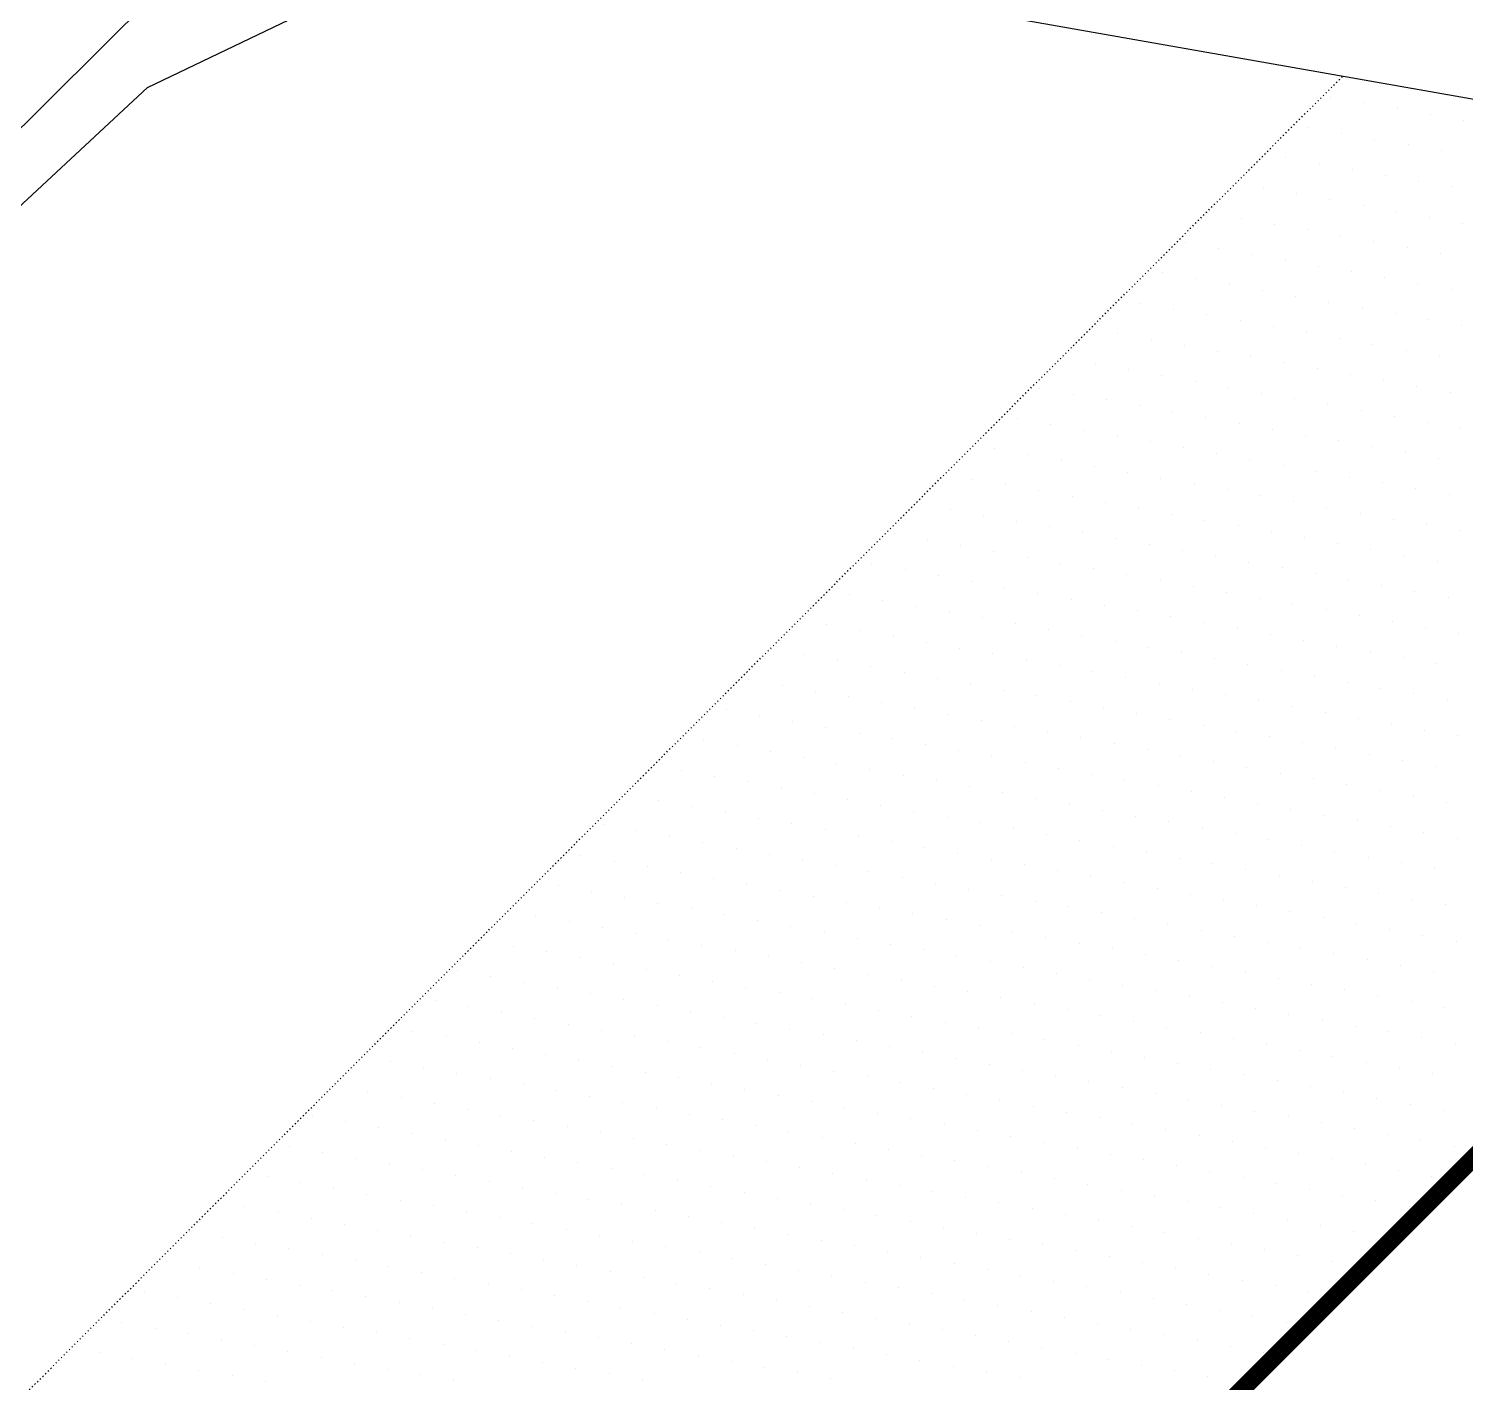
# Model space of a CAD drawing. Header units: millimetres. Extents: x -2888 to 18917, y -816 to 5133.
# Drawn here: x 17613.2 to 17747, y 3273.6 to 3399.7 of the extents above; entities that cross this region are included whole.
import ezdxf

# ---------------------------------------------------------------- set-up
doc = ezdxf.new("R2010")
doc.units = ezdxf.units.MM
doc.linetypes.add('PUNTEGGIATA', pattern=[0.25, 0, -0.25])
doc.layers.add('GRI_R_254', color=254, linetype='Continuous')

# ---------------------------------------------------------------- blocks, each defined once
blk = doc.blocks.new('*X49')
at = {"color": 0}
for p, q in [((42.2597, 81.1434), (42.2597, 81.1434)), ((42.3066, 81.1352), (42.3066, 81.1352)), ((42.3535, 81.1269), (42.3535, 81.1269)), ((42.4004, 81.1186), (42.4004, 81.1186)), ((42.4473, 81.1104), (42.4473, 81.1104)), ((42.228, 81.1007), (42.228, 81.1007)), ((42.2749, 81.0924), (42.2749, 81.0924)), ((42.3218, 81.0841), (42.3218, 81.0841)), ((42.3687, 81.0759), (42.3687, 81.0759)), ((42.4156, 81.0676), (42.4156, 81.0676)), ((42.1962, 81.0579), (42.1962, 81.0579)), ((42.2431, 81.0496), (42.2431, 81.0496)), ((42.29, 81.0414), (42.29, 81.0414)), ((42.3369, 81.0331), (42.3369, 81.0331)), ((42.1645, 81.0151), (42.1645, 81.0151)), ((42.2114, 81.0069), (42.2114, 81.0069)), ((42.3838, 81.0248), (42.3838, 81.0248)), ((42.4307, 81.0166), (42.4307, 81.0166)), ((42.2583, 80.9986), (42.2583, 80.9986)), ((42.3052, 80.9903), (42.3052, 80.9903)), ((42.0859, 80.9806), (42.0859, 80.9806)), ((42.1328, 80.9724), (42.1328, 80.9724)), ((42.3521, 80.9821), (42.3521, 80.9821)), ((42.399, 80.9738), (42.399, 80.9738)), ((42.1797, 80.9641), (42.1797, 80.9641)), ((42.2266, 80.9558), (42.2266, 80.9558)), ((42.2735, 80.9476), (42.2735, 80.9476)), ((42.4459, 80.9655), (42.4459, 80.9655)), ((42.0542, 80.9379), (42.0542, 80.9379)), ((42.1011, 80.9296), (42.1011, 80.9296)), ((42.3204, 80.9393), (42.3204, 80.9393)), ((42.3673, 80.931), (42.3673, 80.931)), ((42.148, 80.9213), (42.148, 80.9213)), ((42.1949, 80.9131), (42.1949, 80.9131)), ((42.4142, 80.9227), (42.4142, 80.9227)), ((42.0225, 80.8951), (42.0225, 80.8951)), ((42.0694, 80.8868), (42.0694, 80.8868)), ((42.2418, 80.9048), (42.2418, 80.9048)), ((42.2887, 80.8965), (42.2887, 80.8965)), ((42.3356, 80.8883), (42.3356, 80.8883)), ((42.1163, 80.8786), (42.1163, 80.8786)), ((42.1632, 80.8703), (42.1632, 80.8703)), ((42.3825, 80.88), (42.3825, 80.88)), ((42.4294, 80.8717), (42.4294, 80.8717)), ((41.9907, 80.8523), (41.9907, 80.8523)), ((42.0376, 80.8441), (42.0376, 80.8441)), ((42.2101, 80.862), (42.2101, 80.862)), ((42.257, 80.8538), (42.257, 80.8538)), ((42.3039, 80.8455), (42.3039, 80.8455)), ((42.0845, 80.8358), (42.0845, 80.8358)), ((42.1314, 80.8275), (42.1314, 80.8275)), ((42.3508, 80.8372), (42.3508, 80.8372)), ((42.3977, 80.8289), (42.3977, 80.8289)), ((41.959, 80.8096), (41.959, 80.8096)), ((42.1783, 80.8193), (42.1783, 80.8193)), ((42.2252, 80.811), (42.2252, 80.811)), ((42.4446, 80.8207), (42.4446, 80.8207)), ((42.0059, 80.8013), (42.0059, 80.8013)), ((42.0528, 80.793), (42.0528, 80.793)), ((42.0997, 80.7848), (42.0997, 80.7848)), ((42.2721, 80.8027), (42.2721, 80.8027)), ((42.319, 80.7944), (42.319, 80.7944)), ((42.3659, 80.7862), (42.3659, 80.7862)), ((41.8804, 80.7751), (41.8804, 80.7751)), ((41.9273, 80.7668), (41.9273, 80.7668)), ((42.1466, 80.7765), (42.1466, 80.7765)), ((42.1935, 80.7682), (42.1935, 80.7682)), ((42.4128, 80.7779), (42.4128, 80.7779)), ((41.9742, 80.7585), (41.9742, 80.7585)), ((42.0211, 80.7503), (42.0211, 80.7503)), ((42.2404, 80.76), (42.2404, 80.76)), ((42.2873, 80.7517), (42.2873, 80.7517)), ((42.3342, 80.7434), (42.3342, 80.7434)), ((41.8487, 80.7323), (41.8487, 80.7323)), ((41.8956, 80.724), (41.8956, 80.724)), ((42.068, 80.742), (42.068, 80.742)), ((42.1149, 80.7337), (42.1149, 80.7337)), ((42.1618, 80.7255), (42.1618, 80.7255)), ((42.3811, 80.7351), (42.3811, 80.7351)), ((42.428, 80.7269), (42.428, 80.7269)), ((41.9425, 80.7158), (41.9425, 80.7158)), ((41.9894, 80.7075), (41.9894, 80.7075)), ((42.2087, 80.7172), (42.2087, 80.7172)), ((42.2556, 80.7089), (42.2556, 80.7089)), ((41.8169, 80.6895), (41.8169, 80.6895)), ((42.0363, 80.6992), (42.0363, 80.6992)), ((42.0832, 80.691), (42.0832, 80.691)), ((42.1301, 80.6827), (42.1301, 80.6827)), ((42.3025, 80.7006), (42.3025, 80.7006)), ((42.3494, 80.6924), (42.3494, 80.6924)), ((42.3963, 80.6841), (42.3963, 80.6841)), ((41.8638, 80.6813), (41.8638, 80.6813)), ((41.9108, 80.673), (41.9108, 80.673)), ((41.9577, 80.6647), (41.9577, 80.6647)), ((42.177, 80.6744), (42.177, 80.6744)), ((42.2239, 80.6662), (42.2239, 80.6662)), ((42.4432, 80.6758), (42.4432, 80.6758)), ((41.7852, 80.6468), (41.7852, 80.6468)), ((42.0046, 80.6565), (42.0046, 80.6565)), ((42.0515, 80.6482), (42.0515, 80.6482)), ((42.2708, 80.6579), (42.2708, 80.6579)), ((42.3177, 80.6496), (42.3177, 80.6496)), ((42.3646, 80.6413), (42.3646, 80.6413)), ((41.8321, 80.6385), (41.8321, 80.6385)), ((41.879, 80.6302), (41.879, 80.6302)), ((41.9259, 80.622), (41.9259, 80.622)), ((42.0984, 80.6399), (42.0984, 80.6399)), ((42.1453, 80.6317), (42.1453, 80.6317)), ((42.1922, 80.6234), (42.1922, 80.6234)), ((42.4115, 80.6331), (42.4115, 80.6331)), ((41.7535, 80.604), (41.7535, 80.604)), ((41.9728, 80.6137), (41.9728, 80.6137)), ((42.0197, 80.6054), (42.0197, 80.6054)), ((42.2391, 80.6151), (42.2391, 80.6151)), ((42.286, 80.6068), (42.286, 80.6068)), ((41.8004, 80.5957), (41.8004, 80.5957)), ((41.8473, 80.5875), (41.8473, 80.5875)), ((42.0666, 80.5972), (42.0666, 80.5972)), ((42.1135, 80.5889), (42.1135, 80.5889)), ((42.1604, 80.5806), (42.1604, 80.5806)), ((42.3329, 80.5986), (42.3329, 80.5986)), ((42.3798, 80.5903), (42.3798, 80.5903)), ((42.4267, 80.582), (42.4267, 80.582)), ((41.6749, 80.5695), (41.6749, 80.5695)), ((41.7218, 80.5612), (41.7218, 80.5612)), ((41.8942, 80.5792), (41.8942, 80.5792)), ((41.9411, 80.5709), (41.9411, 80.5709)), ((41.988, 80.5627), (41.988, 80.5627)), ((42.2073, 80.5723), (42.2073, 80.5723)), ((42.2542, 80.5641), (42.2542, 80.5641)), ((41.7687, 80.553), (41.7687, 80.553)), ((41.8156, 80.5447), (41.8156, 80.5447)), ((42.0349, 80.5544), (42.0349, 80.5544)), ((42.0818, 80.5461), (42.0818, 80.5461)), ((42.3011, 80.5558), (42.3011, 80.5558)), ((42.348, 80.5475), (42.348, 80.5475)), ((41.6432, 80.5267), (41.6432, 80.5267)), ((41.8625, 80.5364), (41.8625, 80.5364)), ((41.9094, 80.5282), (41.9094, 80.5282)), ((41.9563, 80.5199), (41.9563, 80.5199)), ((42.1287, 80.5379), (42.1287, 80.5379)), ((42.1756, 80.5296), (42.1756, 80.5296)), ((42.2225, 80.5213), (42.2225, 80.5213)), ((42.3949, 80.5393), (42.3949, 80.5393)), ((42.4418, 80.531), (42.4418, 80.531)), ((41.6901, 80.5185), (41.6901, 80.5185)), ((41.737, 80.5102), (41.737, 80.5102)), ((41.7839, 80.5019), (41.7839, 80.5019)), ((42.0032, 80.5116), (42.0032, 80.5116)), ((42.0501, 80.5034), (42.0501, 80.5034)), ((42.2694, 80.513), (42.2694, 80.513)), ((42.3163, 80.5048), (42.3163, 80.5048)), ((41.6114, 80.484), (41.6114, 80.484)), ((41.8308, 80.4937), (41.8308, 80.4937)), ((41.8777, 80.4854), (41.8777, 80.4854)), ((42.097, 80.4951), (42.097, 80.4951)), ((42.1439, 80.4868), (42.1439, 80.4868)), ((42.3632, 80.4965), (42.3632, 80.4965)), ((42.4101, 80.4882), (42.4101, 80.4882)), ((41.6583, 80.4757), (41.6583, 80.4757)), ((41.7052, 80.4674), (41.7052, 80.4674)), ((41.7521, 80.4592), (41.7521, 80.4592)), ((41.9246, 80.4771), (41.9246, 80.4771)), ((41.9715, 80.4689), (41.9715, 80.4689)), ((42.0184, 80.4606), (42.0184, 80.4606)), ((42.1908, 80.4785), (42.1908, 80.4785)), ((42.2377, 80.4703), (42.2377, 80.4703)), ((42.2846, 80.462), (42.2846, 80.462)), ((41.5797, 80.4412), (41.5797, 80.4412)), ((41.799, 80.4509), (41.799, 80.4509)), ((41.846, 80.4426), (41.846, 80.4426)), ((42.0653, 80.4523), (42.0653, 80.4523)), ((42.1122, 80.444), (42.1122, 80.444)), ((42.3315, 80.4537), (42.3315, 80.4537)), ((42.3784, 80.4455), (42.3784, 80.4455)), ((41.6266, 80.4329), (41.6266, 80.4329)), ((41.6735, 80.4247), (41.6735, 80.4247)), ((41.8929, 80.4344), (41.8929, 80.4344)), ((41.9398, 80.4261), (41.9398, 80.4261)), ((42.1591, 80.4358), (42.1591, 80.4358)), ((42.206, 80.4275), (42.206, 80.4275)), ((42.2529, 80.4192), (42.2529, 80.4192)), ((42.4253, 80.4372), (42.4253, 80.4372)), ((41.548, 80.3984), (41.548, 80.3984)), ((41.7204, 80.4164), (41.7204, 80.4164)), ((41.7673, 80.4081), (41.7673, 80.4081)), ((41.8142, 80.3999), (41.8142, 80.3999)), ((41.9867, 80.4178), (41.9867, 80.4178)), ((42.0336, 80.4096), (42.0336, 80.4096)), ((42.0805, 80.4013), (42.0805, 80.4013)), ((42.2998, 80.411), (42.2998, 80.411)), ((42.3467, 80.4027), (42.3467, 80.4027)), ((41.5949, 80.3902), (41.5949, 80.3902)), ((41.6418, 80.3819), (41.6418, 80.3819)), ((41.8611, 80.3916), (41.8611, 80.3916)), ((41.908, 80.3833), (41.908, 80.3833)), ((42.1274, 80.393), (42.1274, 80.393)), ((42.1743, 80.3847), (42.1743, 80.3847)), ((42.3936, 80.3944), (42.3936, 80.3944)), ((42.4405, 80.3862), (42.4405, 80.3862)), ((41.4694, 80.364), (41.4694, 80.364)), ((41.6887, 80.3736), (41.6887, 80.3736)), ((41.7356, 80.3654), (41.7356, 80.3654)), ((41.7825, 80.3571), (41.7825, 80.3571)), ((41.9549, 80.3751), (41.9549, 80.3751)), ((42.0018, 80.3668), (42.0018, 80.3668)), ((42.0487, 80.3585), (42.0487, 80.3585)), ((42.2212, 80.3765), (42.2212, 80.3765)), ((42.2681, 80.3682), (42.2681, 80.3682)), ((42.315, 80.3599), (42.315, 80.3599)), ((41.5163, 80.3557), (41.5163, 80.3557)), ((41.5632, 80.3474), (41.5632, 80.3474)), ((41.6101, 80.3391), (41.6101, 80.3391)), ((41.8294, 80.3488), (41.8294, 80.3488)), ((41.8763, 80.3406), (41.8763, 80.3406)), ((42.0956, 80.3502), (42.0956, 80.3502)), ((42.1425, 80.342), (42.1425, 80.342)), ((42.3619, 80.3517), (42.3619, 80.3517)), ((42.4088, 80.3434), (42.4088, 80.3434)), ((41.4377, 80.3212), (41.4377, 80.3212)), ((41.657, 80.3309), (41.657, 80.3309)), ((41.7039, 80.3226), (41.7039, 80.3226)), ((41.9232, 80.3323), (41.9232, 80.3323)), ((41.9701, 80.324), (41.9701, 80.324)), ((42.1894, 80.3337), (42.1894, 80.3337)), ((42.2363, 80.3254), (42.2363, 80.3254)), ((42.2832, 80.3172), (42.2832, 80.3172)), ((41.4846, 80.3129), (41.4846, 80.3129)), ((41.5315, 80.3046), (41.5315, 80.3046)), ((41.5784, 80.2964), (41.5784, 80.2964)), ((41.7508, 80.3143), (41.7508, 80.3143)), ((41.7977, 80.3061), (41.7977, 80.3061)), ((41.8446, 80.2978), (41.8446, 80.2978)), ((42.017, 80.3157), (42.017, 80.3157)), ((42.0639, 80.3075), (42.0639, 80.3075)), ((42.1108, 80.2992), (42.1108, 80.2992)), ((42.3301, 80.3089), (42.3301, 80.3089)), ((42.377, 80.3006), (42.377, 80.3006)), ((41.4059, 80.2784), (41.4059, 80.2784)), ((41.6253, 80.2881), (41.6253, 80.2881)), ((41.6722, 80.2798), (41.6722, 80.2798)), ((41.8915, 80.2895), (41.8915, 80.2895)), ((41.9384, 80.2813), (41.9384, 80.2813)), ((42.1577, 80.2909), (42.1577, 80.2909)), ((42.2046, 80.2827), (42.2046, 80.2827)), ((42.4239, 80.2924), (42.4239, 80.2924)), ((41.4528, 80.2701), (41.4528, 80.2701)), ((41.4997, 80.2619), (41.4997, 80.2619)), ((41.7191, 80.2716), (41.7191, 80.2716)), ((41.766, 80.2633), (41.766, 80.2633)), ((41.9853, 80.273), (41.9853, 80.273)), ((42.0322, 80.2647), (42.0322, 80.2647)), ((42.0791, 80.2564), (42.0791, 80.2564)), ((42.2515, 80.2744), (42.2515, 80.2744)), ((42.2984, 80.2661), (42.2984, 80.2661)), ((42.3453, 80.2579), (42.3453, 80.2579)), ((41.3742, 80.2357), (41.3742, 80.2357)), ((41.5466, 80.2536), (41.5466, 80.2536)), ((41.5935, 80.2453), (41.5935, 80.2453)), ((41.6404, 80.2371), (41.6404, 80.2371)), ((41.8129, 80.255), (41.8129, 80.255)), ((41.8598, 80.2468), (41.8598, 80.2468)), ((41.9067, 80.2385), (41.9067, 80.2385)), ((42.126, 80.2482), (42.126, 80.2482)), ((42.1729, 80.2399), (42.1729, 80.2399)), ((42.3922, 80.2496), (42.3922, 80.2496)), ((42.4391, 80.2413), (42.4391, 80.2413)), ((41.4211, 80.2274), (41.4211, 80.2274)), ((41.468, 80.2191), (41.468, 80.2191)), ((41.6873, 80.2288), (41.6873, 80.2288)), ((41.7342, 80.2205), (41.7342, 80.2205)), ((41.9536, 80.2302), (41.9536, 80.2302)), ((42.0005, 80.2219), (42.0005, 80.2219)), ((42.2198, 80.2316), (42.2198, 80.2316)), ((42.2667, 80.2234), (42.2667, 80.2234)), ((42.3136, 80.2151), (42.3136, 80.2151)), ((41.5149, 80.2108), (41.5149, 80.2108)), ((41.5618, 80.2026), (41.5618, 80.2026)), ((41.7811, 80.2123), (41.7811, 80.2123)), ((41.8281, 80.204), (41.8281, 80.204)), ((41.875, 80.1957), (41.875, 80.1957)), ((42.0474, 80.2137), (42.0474, 80.2137)), ((42.0943, 80.2054), (42.0943, 80.2054)), ((42.1412, 80.1971), (42.1412, 80.1971)), ((42.3605, 80.2068), (42.3605, 80.2068)), ((42.4074, 80.1986), (42.4074, 80.1986)), ((41.3425, 80.1929), (41.3425, 80.1929)), ((41.3894, 80.1846), (41.3894, 80.1846)), ((41.4363, 80.1763), (41.4363, 80.1763)), ((41.6087, 80.1943), (41.6087, 80.1943)), ((41.6556, 80.186), (41.6556, 80.186)), ((41.7025, 80.1778), (41.7025, 80.1778)), ((41.9219, 80.1874), (41.9219, 80.1874)), ((41.9688, 80.1792), (41.9688, 80.1792)), ((42.1881, 80.1889), (42.1881, 80.1889)), ((42.235, 80.1806), (42.235, 80.1806)), ((41.2639, 80.1584), (41.2639, 80.1584)), ((41.4832, 80.1681), (41.4832, 80.1681)), ((41.5301, 80.1598), (41.5301, 80.1598)), ((41.7494, 80.1695), (41.7494, 80.1695)), ((41.7963, 80.1612), (41.7963, 80.1612)), ((42.0157, 80.1709), (42.0157, 80.1709)), ((42.0626, 80.1626), (42.0626, 80.1626)), ((42.1095, 80.1544), (42.1095, 80.1544)), ((42.2819, 80.1723), (42.2819, 80.1723)), ((42.3288, 80.1641), (42.3288, 80.1641)), ((42.3757, 80.1558), (42.3757, 80.1558)), ((41.3108, 80.1501), (41.3108, 80.1501)), ((41.3577, 80.1418), (41.3577, 80.1418)), ((41.577, 80.1515), (41.577, 80.1515)), ((41.6239, 80.1433), (41.6239, 80.1433)), ((41.6708, 80.135), (41.6708, 80.135)), ((41.8432, 80.153), (41.8432, 80.153)), ((41.8901, 80.1447), (41.8901, 80.1447)), ((41.937, 80.1364), (41.937, 80.1364)), ((42.1564, 80.1461), (42.1564, 80.1461)), ((42.2033, 80.1378), (42.2033, 80.1378)), ((42.4226, 80.1475), (42.4226, 80.1475)), ((41.2322, 80.1156), (41.2322, 80.1156)), ((41.4046, 80.1336), (41.4046, 80.1336)), ((41.4515, 80.1253), (41.4515, 80.1253)), ((41.4984, 80.117), (41.4984, 80.117)), ((41.7177, 80.1267), (41.7177, 80.1267)), ((41.7646, 80.1185), (41.7646, 80.1185)), ((41.9839, 80.1281), (41.9839, 80.1281)), ((42.0308, 80.1199), (42.0308, 80.1199)), ((42.2502, 80.1296), (42.2502, 80.1296)), ((42.2971, 80.1213), (42.2971, 80.1213)), ((41.2791, 80.1074), (41.2791, 80.1074)), ((41.326, 80.0991), (41.326, 80.0991)), ((41.5453, 80.1088), (41.5453, 80.1088)), ((41.5922, 80.1005), (41.5922, 80.1005)), ((41.8115, 80.1102), (41.8115, 80.1102)), ((41.8584, 80.1019), (41.8584, 80.1019)), ((41.9053, 80.0936), (41.9053, 80.0936)), ((42.0777, 80.1116), (42.0777, 80.1116)), ((42.1246, 80.1033), (42.1246, 80.1033)), ((42.1715, 80.0951), (42.1715, 80.0951)), ((42.344, 80.113), (42.344, 80.113)), ((42.3909, 80.1047), (42.3909, 80.1047)), ((42.4378, 80.0965), (42.4378, 80.0965)), ((41.3729, 80.0908), (41.3729, 80.0908)), ((41.4198, 80.0825), (41.4198, 80.0825)), ((41.4667, 80.0743), (41.4667, 80.0743)), ((41.6391, 80.0922), (41.6391, 80.0922)), ((41.686, 80.084), (41.686, 80.084)), ((41.7329, 80.0757), (41.7329, 80.0757)), ((41.9522, 80.0854), (41.9522, 80.0854)), ((41.9991, 80.0771), (41.9991, 80.0771)), ((42.2184, 80.0868), (42.2184, 80.0868)), ((42.2653, 80.0785), (42.2653, 80.0785)), ((41.2004, 80.0729), (41.2004, 80.0729)), ((41.2473, 80.0646), (41.2473, 80.0646)), ((41.2942, 80.0563), (41.2942, 80.0563)), ((41.5136, 80.066), (41.5136, 80.066)), ((41.5605, 80.0577), (41.5605, 80.0577)), ((41.7798, 80.0674), (41.7798, 80.0674)), ((41.8267, 80.0591), (41.8267, 80.0591)), ((42.046, 80.0688), (42.046, 80.0688)), ((42.0929, 80.0606), (42.0929, 80.0606)), ((42.3122, 80.0703), (42.3122, 80.0703)), ((42.3591, 80.062), (42.3591, 80.062)), ((42.406, 80.0537), (42.406, 80.0537)), ((41.3411, 80.048), (41.3411, 80.048)), ((41.388, 80.0398), (41.388, 80.0398)), ((41.6074, 80.0495), (41.6074, 80.0495)), ((41.6543, 80.0412), (41.6543, 80.0412)), ((41.7012, 80.0329), (41.7012, 80.0329)), ((41.8736, 80.0509), (41.8736, 80.0509)), ((41.9205, 80.0426), (41.9205, 80.0426)), ((41.9674, 80.0343), (41.9674, 80.0343)), ((42.1398, 80.0523), (42.1398, 80.0523)), ((42.1867, 80.044), (42.1867, 80.044)), ((42.2336, 80.0358), (42.2336, 80.0358)), ((41.1687, 80.0301), (41.1687, 80.0301)), ((41.2156, 80.0218), (41.2156, 80.0218)), ((41.2625, 80.0136), (41.2625, 80.0136)), ((41.4349, 80.0315), (41.4349, 80.0315)), ((41.4818, 80.0232), (41.4818, 80.0232)), ((41.5287, 80.015), (41.5287, 80.015)), ((41.7481, 80.0247), (41.7481, 80.0247)), ((41.795, 80.0164), (41.795, 80.0164)), ((42.0143, 80.0261), (42.0143, 80.0261)), ((42.0612, 80.0178), (42.0612, 80.0178)), ((42.2805, 80.0275), (42.2805, 80.0275)), ((42.3274, 80.0192), (42.3274, 80.0192)), ((41.3094, 80.0053), (41.3094, 80.0053)), ((41.3563, 79.997), (41.3563, 79.997)), ((41.5756, 80.0067), (41.5756, 80.0067)), ((41.6225, 79.9984), (41.6225, 79.9984)), ((41.8419, 80.0081), (41.8419, 80.0081)), ((41.8888, 79.9998), (41.8888, 79.9998)), ((42.1081, 80.0095), (42.1081, 80.0095)), ((42.155, 80.0013), (42.155, 80.0013)), ((42.2019, 79.993), (42.2019, 79.993)), ((42.3743, 80.0109), (42.3743, 80.0109)), ((42.4212, 80.0027), (42.4212, 80.0027)), ((41.137, 79.9873), (41.137, 79.9873)), ((41.1839, 79.9791), (41.1839, 79.9791)), ((41.4032, 79.9887), (41.4032, 79.9887)), ((41.4501, 79.9805), (41.4501, 79.9805)), ((41.497, 79.9722), (41.497, 79.9722)), ((41.6694, 79.9902), (41.6694, 79.9902)), ((41.7163, 79.9819), (41.7163, 79.9819)), ((41.7633, 79.9736), (41.7633, 79.9736)), ((41.9357, 79.9916), (41.9357, 79.9916)), ((41.9826, 79.9833), (41.9826, 79.9833)), ((42.0295, 79.975), (42.0295, 79.975)), ((42.2488, 79.9847), (42.2488, 79.9847)), ((42.2957, 79.9764), (42.2957, 79.9764)), ((41.0584, 79.9528), (41.0584, 79.9528)), ((41.2308, 79.9708), (41.2308, 79.9708)), ((41.2777, 79.9625), (41.2777, 79.9625)), ((41.3246, 79.9542), (41.3246, 79.9542)), ((41.5439, 79.9639), (41.5439, 79.9639)), ((41.5908, 79.9557), (41.5908, 79.9557)), ((41.8102, 79.9653), (41.8102, 79.9653)), ((41.8571, 79.9571), (41.8571, 79.9571)), ((42.0764, 79.9668), (42.0764, 79.9668)), ((42.1233, 79.9585), (42.1233, 79.9585)), ((42.3426, 79.9682), (42.3426, 79.9682)), ((42.3895, 79.9599), (42.3895, 79.9599)), ((42.4364, 79.9516), (42.4364, 79.9516)), ((41.1053, 79.9446), (41.1053, 79.9446)), ((41.1522, 79.9363), (41.1522, 79.9363)), ((41.3715, 79.946), (41.3715, 79.946)), ((41.4184, 79.9377), (41.4184, 79.9377)), ((41.6377, 79.9474), (41.6377, 79.9474)), ((41.6846, 79.9391), (41.6846, 79.9391)), ((41.904, 79.9488), (41.904, 79.9488)), ((41.9509, 79.9405), (41.9509, 79.9405)), ((41.9978, 79.9323), (41.9978, 79.9323)), ((42.1702, 79.9502), (42.1702, 79.9502)), ((42.2171, 79.942), (42.2171, 79.942)), ((42.264, 79.9337), (42.264, 79.9337)), ((41.1991, 79.928), (41.1991, 79.928)), ((41.246, 79.9197), (41.246, 79.9197)), ((41.2929, 79.9115), (41.2929, 79.9115)), ((41.4653, 79.9294), (41.4653, 79.9294)), ((41.5122, 79.9212), (41.5122, 79.9212)), ((41.5591, 79.9129), (41.5591, 79.9129)), ((41.7315, 79.9309), (41.7315, 79.9309)), ((41.7784, 79.9226), (41.7784, 79.9226)), ((41.8253, 79.9143), (41.8253, 79.9143)), ((42.0447, 79.924), (42.0447, 79.924)), ((42.0916, 79.9157), (42.0916, 79.9157)), ((42.3109, 79.9254), (42.3109, 79.9254)), ((42.3578, 79.9171), (42.3578, 79.9171)), ((41.0266, 79.9101), (41.0266, 79.9101)), ((41.0735, 79.9018), (41.0735, 79.9018)), ((41.1205, 79.8935), (41.1205, 79.8935)), ((41.3398, 79.9032), (41.3398, 79.9032)), ((41.3867, 79.8949), (41.3867, 79.8949)), ((41.606, 79.9046), (41.606, 79.9046)), ((41.6529, 79.8964), (41.6529, 79.8964)), ((41.8722, 79.906), (41.8722, 79.906)), ((41.9191, 79.8978), (41.9191, 79.8978)), ((42.1385, 79.9075), (42.1385, 79.9075)), ((42.1854, 79.8992), (42.1854, 79.8992)), ((42.2323, 79.8909), (42.2323, 79.8909)), ((42.4047, 79.9089), (42.4047, 79.9089)), ((41.1674, 79.8853), (41.1674, 79.8853)), ((41.2143, 79.877), (41.2143, 79.877)), ((41.4336, 79.8867), (41.4336, 79.8867)), ((41.4805, 79.8784), (41.4805, 79.8784)), ((41.6998, 79.8881), (41.6998, 79.8881)), ((41.7467, 79.8798), (41.7467, 79.8798)), ((41.7936, 79.8715), (41.7936, 79.8715)), ((41.966, 79.8895), (41.966, 79.8895)), ((42.0129, 79.8812), (42.0129, 79.8812)), ((42.0598, 79.873), (42.0598, 79.873)), ((42.2792, 79.8826), (42.2792, 79.8826)), ((42.3261, 79.8744), (42.3261, 79.8744)), ((40.9949, 79.8673), (40.9949, 79.8673)), ((41.0418, 79.859), (41.0418, 79.859)), ((41.0887, 79.8508), (41.0887, 79.8508)), ((41.2612, 79.8687), (41.2612, 79.8687)), ((41.3081, 79.8604), (41.3081, 79.8604)), ((41.355, 79.8522), (41.355, 79.8522)), ((41.5274, 79.8701), (41.5274, 79.8701)), ((41.5743, 79.8619), (41.5743, 79.8619)), ((41.6212, 79.8536), (41.6212, 79.8536)), ((41.8405, 79.8633), (41.8405, 79.8633)), ((41.8874, 79.855), (41.8874, 79.855)), ((42.1067, 79.8647), (42.1067, 79.8647)), ((42.1536, 79.8564), (42.1536, 79.8564)), ((42.373, 79.8661), (42.373, 79.8661)), ((42.4199, 79.8578), (42.4199, 79.8578)), ((41.1356, 79.8425), (41.1356, 79.8425)), ((41.1825, 79.8342), (41.1825, 79.8342)), ((41.4019, 79.8439), (41.4019, 79.8439)), ((41.4488, 79.8356), (41.4488, 79.8356)), ((41.6681, 79.8453), (41.6681, 79.8453)), ((41.715, 79.837), (41.715, 79.837)), ((41.9343, 79.8467), (41.9343, 79.8467)), ((41.9812, 79.8385), (41.9812, 79.8385)), ((42.0281, 79.8302), (42.0281, 79.8302)), ((42.2005, 79.8482), (42.2005, 79.8482)), ((42.2474, 79.8399), (42.2474, 79.8399)), ((42.2943, 79.8316), (42.2943, 79.8316)), ((40.9632, 79.8245), (40.9632, 79.8245)), ((41.0101, 79.8163), (41.0101, 79.8163)), ((41.2294, 79.8259), (41.2294, 79.8259)), ((41.2763, 79.8177), (41.2763, 79.8177)), ((41.3232, 79.8094), (41.3232, 79.8094)), ((41.4957, 79.8274), (41.4957, 79.8274)), ((41.5426, 79.8191), (41.5426, 79.8191)), ((41.5895, 79.8108), (41.5895, 79.8108)), ((41.7619, 79.8288), (41.7619, 79.8288)), ((41.8088, 79.8205), (41.8088, 79.8205)), ((41.8557, 79.8122), (41.8557, 79.8122)), ((42.075, 79.8219), (42.075, 79.8219)), ((42.1219, 79.8137), (42.1219, 79.8137)), ((42.3412, 79.8233), (42.3412, 79.8233)), ((42.3882, 79.8151), (42.3882, 79.8151)), ((41.057, 79.808), (41.057, 79.808)), ((41.1039, 79.7997), (41.1039, 79.7997)), ((41.1508, 79.7914), (41.1508, 79.7914)), ((41.3701, 79.8011), (41.3701, 79.8011)), ((41.417, 79.7929), (41.417, 79.7929)), ((41.6364, 79.8026), (41.6364, 79.8026)), ((41.6833, 79.7943), (41.6833, 79.7943)), ((41.9026, 79.804), (41.9026, 79.804)), ((41.9495, 79.7957), (41.9495, 79.7957)), ((42.1688, 79.8054), (42.1688, 79.8054)), ((42.2157, 79.7971), (42.2157, 79.7971)), ((42.4351, 79.8068), (42.4351, 79.8068)), ((40.9315, 79.7818), (40.9315, 79.7818)), ((40.9784, 79.7735), (40.9784, 79.7735)), ((41.1977, 79.7832), (41.1977, 79.7832)), ((41.2446, 79.7749), (41.2446, 79.7749)), ((41.4639, 79.7846), (41.4639, 79.7846)), ((41.5108, 79.7763), (41.5108, 79.7763)), ((41.7302, 79.786), (41.7302, 79.786)), ((41.7771, 79.7777), (41.7771, 79.7777)), ((41.824, 79.7695), (41.824, 79.7695)), ((41.9964, 79.7874), (41.9964, 79.7874)), ((42.0433, 79.7792), (42.0433, 79.7792)), ((42.0902, 79.7709), (42.0902, 79.7709)), ((42.2626, 79.7888), (42.2626, 79.7888)), ((42.3095, 79.7806), (42.3095, 79.7806)), ((42.3564, 79.7723), (42.3564, 79.7723)), ((41.0253, 79.7652), (41.0253, 79.7652)), ((41.0722, 79.757), (41.0722, 79.757)), ((41.1191, 79.7487), (41.1191, 79.7487)), ((41.2915, 79.7666), (41.2915, 79.7666)), ((41.3384, 79.7584), (41.3384, 79.7584)), ((41.3853, 79.7501), (41.3853, 79.7501)), ((41.5577, 79.7681), (41.5577, 79.7681)), ((41.6046, 79.7598), (41.6046, 79.7598)), ((41.6515, 79.7515), (41.6515, 79.7515)), ((41.8709, 79.7612), (41.8709, 79.7612)), ((41.9178, 79.7529), (41.9178, 79.7529)), ((42.1371, 79.7626), (42.1371, 79.7626)), ((42.184, 79.7543), (42.184, 79.7543)), ((42.4033, 79.764), (42.4033, 79.764)), ((40.8529, 79.7473), (40.8529, 79.7473)), ((40.8998, 79.739), (40.8998, 79.739)), ((40.9467, 79.7307), (40.9467, 79.7307)), ((41.166, 79.7404), (41.166, 79.7404)), ((41.2129, 79.7321), (41.2129, 79.7321)), ((41.4322, 79.7418), (41.4322, 79.7418)), ((41.4791, 79.7336), (41.4791, 79.7336)), ((41.6984, 79.7432), (41.6984, 79.7432)), ((41.7454, 79.735), (41.7454, 79.735)), ((41.9647, 79.7447), (41.9647, 79.7447)), ((42.0116, 79.7364), (42.0116, 79.7364)), ((42.2309, 79.7461), (42.2309, 79.7461)), ((42.2778, 79.7378), (42.2778, 79.7378)), ((42.3247, 79.7295), (42.3247, 79.7295)), ((40.9936, 79.7225), (40.9936, 79.7225)), ((41.0405, 79.7142), (41.0405, 79.7142)), ((41.2598, 79.7239), (41.2598, 79.7239)), ((41.3067, 79.7156), (41.3067, 79.7156)), ((41.526, 79.7253), (41.526, 79.7253)), ((41.5729, 79.717), (41.5729, 79.717)), ((41.6198, 79.7087), (41.6198, 79.7087)), ((41.7923, 79.7267), (41.7923, 79.7267)), ((41.8392, 79.7184), (41.8392, 79.7184)), ((41.8861, 79.7102), (41.8861, 79.7102)), ((42.0585, 79.7281), (42.0585, 79.7281)), ((42.1054, 79.7199), (42.1054, 79.7199)), ((42.1523, 79.7116), (42.1523, 79.7116)), ((42.3716, 79.7213), (42.3716, 79.7213)), ((42.4185, 79.713), (42.4185, 79.713)), ((40.8211, 79.7045), (40.8211, 79.7045)), ((40.868, 79.6962), (40.868, 79.6962)), ((40.9149, 79.688), (40.9149, 79.688)), ((41.0874, 79.7059), (41.0874, 79.7059)), ((41.1343, 79.6976), (41.1343, 79.6976)), ((41.1812, 79.6894), (41.1812, 79.6894)), ((41.3536, 79.7073), (41.3536, 79.7073)), ((41.4005, 79.6991), (41.4005, 79.6991)), ((41.4474, 79.6908), (41.4474, 79.6908)), ((41.6667, 79.7005), (41.6667, 79.7005)), ((41.7136, 79.6922), (41.7136, 79.6922)), ((41.933, 79.7019), (41.933, 79.7019)), ((41.9799, 79.6936), (41.9799, 79.6936)), ((42.1992, 79.7033), (42.1992, 79.7033)), ((42.2461, 79.695), (42.2461, 79.695)), ((40.9618, 79.6797), (40.9618, 79.6797)), ((41.0087, 79.6714), (41.0087, 79.6714)), ((41.2281, 79.6811), (41.2281, 79.6811)), ((41.275, 79.6728), (41.275, 79.6728)), ((41.4943, 79.6825), (41.4943, 79.6825)), ((41.5412, 79.6743), (41.5412, 79.6743)), ((41.7605, 79.6839), (41.7605, 79.6839)), ((41.8074, 79.6757), (41.8074, 79.6757)), ((41.8543, 79.6674), (41.8543, 79.6674)), ((42.0268, 79.6854), (42.0268, 79.6854)), ((42.0737, 79.6771), (42.0737, 79.6771)), ((42.1206, 79.6688), (42.1206, 79.6688)), ((42.293, 79.6868), (42.293, 79.6868)), ((42.3399, 79.6785), (42.3399, 79.6785)), ((42.3868, 79.6702), (42.3868, 79.6702)), ((40.7894, 79.6617), (40.7894, 79.6617)), ((40.8363, 79.6535), (40.8363, 79.6535)), ((41.0557, 79.6631), (41.0557, 79.6631)), ((41.1026, 79.6549), (41.1026, 79.6549)), ((41.3219, 79.6646), (41.3219, 79.6646)), ((41.3688, 79.6563), (41.3688, 79.6563)), ((41.4157, 79.648), (41.4157, 79.648)), ((41.5881, 79.666), (41.5881, 79.666)), ((41.635, 79.6577), (41.635, 79.6577)), ((41.6819, 79.6494), (41.6819, 79.6494)), ((41.9012, 79.6591), (41.9012, 79.6591)), ((41.9481, 79.6509), (41.9481, 79.6509)), ((42.1675, 79.6605), (42.1675, 79.6605)), ((42.2144, 79.6523), (42.2144, 79.6523)), ((42.4337, 79.662), (42.4337, 79.662)), ((40.8832, 79.6452), (40.8832, 79.6452)), ((40.9301, 79.6369), (40.9301, 79.6369)), ((40.977, 79.6287), (40.977, 79.6287)), ((41.1495, 79.6466), (41.1495, 79.6466)), ((41.1964, 79.6383), (41.1964, 79.6383)), ((41.2433, 79.6301), (41.2433, 79.6301)), ((41.4626, 79.6398), (41.4626, 79.6398)), ((41.5095, 79.6315), (41.5095, 79.6315)), ((41.7288, 79.6412), (41.7288, 79.6412)), ((41.7757, 79.6329), (41.7757, 79.6329)), ((41.995, 79.6426), (41.995, 79.6426)), ((42.0419, 79.6343), (42.0419, 79.6343)), ((42.2613, 79.644), (42.2613, 79.644)), ((42.3082, 79.6357), (42.3082, 79.6357)), ((42.3551, 79.6275), (42.3551, 79.6275)), ((40.7577, 79.619), (40.7577, 79.619)), ((40.8046, 79.6107), (40.8046, 79.6107)), ((41.0239, 79.6204), (41.0239, 79.6204)), ((41.0708, 79.6121), (41.0708, 79.6121)), ((41.2902, 79.6218), (41.2902, 79.6218)), ((41.3371, 79.6135), (41.3371, 79.6135)), ((41.5564, 79.6232), (41.5564, 79.6232)), ((41.6033, 79.6149), (41.6033, 79.6149)), ((41.6502, 79.6067), (41.6502, 79.6067)), ((41.8226, 79.6246), (41.8226, 79.6246)), ((41.8695, 79.6164), (41.8695, 79.6164)), ((41.9164, 79.6081), (41.9164, 79.6081)), ((42.0888, 79.626), (42.0888, 79.626)), ((42.1357, 79.6178), (42.1357, 79.6178)), ((42.1826, 79.6095), (42.1826, 79.6095)), ((42.402, 79.6192), (42.402, 79.6192)), ((40.8515, 79.6024), (40.8515, 79.6024)), ((40.8984, 79.5942), (40.8984, 79.5942)), ((41.1177, 79.6038), (41.1177, 79.6038)), ((41.1646, 79.5956), (41.1646, 79.5956)), ((41.2115, 79.5873), (41.2115, 79.5873)), ((41.384, 79.6053), (41.384, 79.6053)), ((41.4309, 79.597), (41.4309, 79.597)), ((41.4778, 79.5887), (41.4778, 79.5887)), ((41.6971, 79.5984), (41.6971, 79.5984)), ((41.744, 79.5901), (41.744, 79.5901)), ((41.9633, 79.5998), (41.9633, 79.5998)), ((42.0102, 79.5916), (42.0102, 79.5916)), ((42.2295, 79.6012), (42.2295, 79.6012)), ((42.2764, 79.593), (42.2764, 79.593)), ((40.726, 79.5762), (40.726, 79.5762)), ((40.7729, 79.5679), (40.7729, 79.5679)), ((40.9453, 79.5859), (40.9453, 79.5859)), ((40.9922, 79.5776), (40.9922, 79.5776)), ((41.0391, 79.5693), (41.0391, 79.5693)), ((41.2584, 79.579), (41.2584, 79.579)), ((41.3053, 79.5708), (41.3053, 79.5708)), ((41.5247, 79.5804), (41.5247, 79.5804)), ((41.5716, 79.5722), (41.5716, 79.5722)), ((41.7909, 79.5819), (41.7909, 79.5819)), ((41.8378, 79.5736), (41.8378, 79.5736)), ((42.0571, 79.5833), (42.0571, 79.5833)), ((42.104, 79.575), (42.104, 79.575)), ((42.1509, 79.5667), (42.1509, 79.5667)), ((42.3233, 79.5847), (42.3233, 79.5847)), ((42.3703, 79.5764), (42.3703, 79.5764)), ((40.8198, 79.5597), (40.8198, 79.5597)), ((40.8667, 79.5514), (40.8667, 79.5514)), ((41.086, 79.5611), (41.086, 79.5611)), ((41.1329, 79.5528), (41.1329, 79.5528)), ((41.3522, 79.5625), (41.3522, 79.5625)), ((41.3991, 79.5542), (41.3991, 79.5542)), ((41.446, 79.546), (41.446, 79.546)), ((41.6185, 79.5639), (41.6185, 79.5639)), ((41.6654, 79.5556), (41.6654, 79.5556)), ((41.7123, 79.5474), (41.7123, 79.5474)), ((41.8847, 79.5653), (41.8847, 79.5653)), ((41.9316, 79.5571), (41.9316, 79.5571)), ((41.9785, 79.5488), (41.9785, 79.5488)), ((42.1978, 79.5585), (42.1978, 79.5585)), ((42.2447, 79.5502), (42.2447, 79.5502)), ((40.6474, 79.5417), (40.6474, 79.5417)), ((40.6943, 79.5334), (40.6943, 79.5334)), ((40.9136, 79.5431), (40.9136, 79.5431)), ((40.9605, 79.5348), (40.9605, 79.5348)), ((41.0074, 79.5266), (41.0074, 79.5266)), ((41.1798, 79.5445), (41.1798, 79.5445)), ((41.2267, 79.5363), (41.2267, 79.5363)), ((41.2736, 79.528), (41.2736, 79.528)), ((41.4929, 79.5377), (41.4929, 79.5377)), ((41.5398, 79.5294), (41.5398, 79.5294)), ((41.7592, 79.5391), (41.7592, 79.5391)), ((41.8061, 79.5308), (41.8061, 79.5308)), ((42.0254, 79.5405), (42.0254, 79.5405)), ((42.0723, 79.5322), (42.0723, 79.5322)), ((42.2916, 79.5419), (42.2916, 79.5419)), ((42.3385, 79.5337), (42.3385, 79.5337)), ((40.7412, 79.5252), (40.7412, 79.5252)), ((40.7881, 79.5169), (40.7881, 79.5169)), ((40.835, 79.5086), (40.835, 79.5086)), ((41.0543, 79.5183), (41.0543, 79.5183)), ((41.1012, 79.51), (41.1012, 79.51)), ((41.3205, 79.5197), (41.3205, 79.5197)), ((41.3674, 79.5115), (41.3674, 79.5115)), ((41.5867, 79.5211), (41.5867, 79.5211)), ((41.6336, 79.5129), (41.6336, 79.5129)), ((41.853, 79.5226), (41.853, 79.5226)), ((41.8999, 79.5143), (41.8999, 79.5143)), ((41.9468, 79.506), (41.9468, 79.506)), ((42.1192, 79.524), (42.1192, 79.524)), ((42.1661, 79.5157), (42.1661, 79.5157)), ((42.213, 79.5074), (42.213, 79.5074)), ((40.6156, 79.4989), (40.6156, 79.4989)), ((40.6625, 79.4907), (40.6625, 79.4907)), ((40.8819, 79.5004), (40.8819, 79.5004)), ((40.9288, 79.4921), (40.9288, 79.4921)), ((41.1481, 79.5018), (41.1481, 79.5018)), ((41.195, 79.4935), (41.195, 79.4935)), ((41.2419, 79.4852), (41.2419, 79.4852)), ((41.4143, 79.5032), (41.4143, 79.5032)), ((41.4612, 79.4949), (41.4612, 79.4949)), ((41.5081, 79.4866), (41.5081, 79.4866)), ((41.6806, 79.5046), (41.6806, 79.5046)), ((41.7275, 79.4963), (41.7275, 79.4963)), ((41.7744, 79.4881), (41.7744, 79.4881)), ((41.9937, 79.4977), (41.9937, 79.4977)), ((42.0406, 79.4895), (42.0406, 79.4895)), ((42.2599, 79.4992), (42.2599, 79.4992)), ((40.7094, 79.4824), (40.7094, 79.4824)), ((40.7563, 79.4741), (40.7563, 79.4741)), ((40.8032, 79.4659), (40.8032, 79.4659)), ((40.9757, 79.4838), (40.9757, 79.4838)), ((41.0226, 79.4755), (41.0226, 79.4755)), ((41.0695, 79.4673), (41.0695, 79.4673)), ((41.2888, 79.477), (41.2888, 79.477)), ((41.3357, 79.4687), (41.3357, 79.4687)), ((41.555, 79.4784), (41.555, 79.4784)), ((41.6019, 79.4701), (41.6019, 79.4701)), ((41.8213, 79.4798), (41.8213, 79.4798)), ((41.8682, 79.4715), (41.8682, 79.4715)), ((42.0875, 79.4812), (42.0875, 79.4812)), ((42.1344, 79.4729), (42.1344, 79.4729)), ((42.1813, 79.4647), (42.1813, 79.4647)), ((40.5839, 79.4562), (40.5839, 79.4562)), ((40.6308, 79.4479), (40.6308, 79.4479)), ((40.8501, 79.4576), (40.8501, 79.4576)), ((40.897, 79.4493), (40.897, 79.4493)), ((41.1164, 79.459), (41.1164, 79.459)), ((41.1633, 79.4507), (41.1633, 79.4507)), ((41.3826, 79.4604), (41.3826, 79.4604)), ((41.4295, 79.4521), (41.4295, 79.4521)), ((41.6488, 79.4618), (41.6488, 79.4618)), ((41.6957, 79.4536), (41.6957, 79.4536)), ((41.7426, 79.4453), (41.7426, 79.4453)), ((41.9151, 79.4633), (41.9151, 79.4633)), ((41.962, 79.455), (41.962, 79.455)), ((42.0089, 79.4467), (42.0089, 79.4467)), ((42.2282, 79.4564), (42.2282, 79.4564)), ((40.6777, 79.4396), (40.6777, 79.4396)), ((40.7246, 79.4314), (40.7246, 79.4314)), ((40.9439, 79.441), (40.9439, 79.441)), ((40.9908, 79.4328), (40.9908, 79.4328)), ((41.0378, 79.4245), (41.0378, 79.4245)), ((41.2102, 79.4425), (41.2102, 79.4425)), ((41.2571, 79.4342), (41.2571, 79.4342)), ((41.304, 79.4259), (41.304, 79.4259)), ((41.4764, 79.4439), (41.4764, 79.4439)), ((41.5233, 79.4356), (41.5233, 79.4356)), ((41.5702, 79.4273), (41.5702, 79.4273)), ((41.7895, 79.437), (41.7895, 79.437)), ((41.8364, 79.4288), (41.8364, 79.4288)), ((42.0558, 79.4384), (42.0558, 79.4384)), ((42.1027, 79.4302), (42.1027, 79.4302)), ((40.5522, 79.4134), (40.5522, 79.4134)), ((40.5991, 79.4051), (40.5991, 79.4051)), ((40.7715, 79.4231), (40.7715, 79.4231)), ((40.8184, 79.4148), (40.8184, 79.4148)), ((40.8653, 79.4065), (40.8653, 79.4065)), ((41.0847, 79.4162), (41.0847, 79.4162)), ((41.1316, 79.408), (41.1316, 79.408)), ((41.3509, 79.4177), (41.3509, 79.4177)), ((41.3978, 79.4094), (41.3978, 79.4094)), ((41.6171, 79.4191), (41.6171, 79.4191)), ((41.664, 79.4108), (41.664, 79.4108)), ((41.8833, 79.4205), (41.8833, 79.4205)), ((41.9302, 79.4122), (41.9302, 79.4122)), ((41.9771, 79.4039), (41.9771, 79.4039)), ((42.1496, 79.4219), (42.1496, 79.4219)), ((42.1965, 79.4136), (42.1965, 79.4136)), ((40.646, 79.3969), (40.646, 79.3969)), ((40.6929, 79.3886), (40.6929, 79.3886)), ((40.9122, 79.3983), (40.9122, 79.3983)), ((40.9591, 79.39), (40.9591, 79.39)), ((41.1785, 79.3997), (41.1785, 79.3997)), ((41.2254, 79.3914), (41.2254, 79.3914)), ((41.4447, 79.4011), (41.4447, 79.4011)), ((41.4916, 79.3928), (41.4916, 79.3928)), ((41.5385, 79.3846), (41.5385, 79.3846)), ((41.7109, 79.4025), (41.7109, 79.4025)), ((41.7578, 79.3943), (41.7578, 79.3943)), ((41.8047, 79.386), (41.8047, 79.386)), ((42.024, 79.3957), (42.024, 79.3957)), ((42.0709, 79.3874), (42.0709, 79.3874)), ((40.5205, 79.3706), (40.5205, 79.3706)), ((40.7398, 79.3803), (40.7398, 79.3803)), ((40.7867, 79.3721), (40.7867, 79.3721)), ((40.8336, 79.3638), (40.8336, 79.3638)), ((41.006, 79.3817), (41.006, 79.3817)), ((41.0529, 79.3735), (41.0529, 79.3735)), ((41.0998, 79.3652), (41.0998, 79.3652)), ((41.2723, 79.3832), (41.2723, 79.3832)), ((41.3192, 79.3749), (41.3192, 79.3749)), ((41.3661, 79.3666), (41.3661, 79.3666)), ((41.5854, 79.3763), (41.5854, 79.3763)), ((41.6323, 79.368), (41.6323, 79.368)), ((41.8516, 79.3777), (41.8516, 79.3777)), ((41.8985, 79.3694), (41.8985, 79.3694)), ((42.1178, 79.3791), (42.1178, 79.3791)), ((42.1647, 79.3709), (42.1647, 79.3709)), ((40.5674, 79.3624), (40.5674, 79.3624)), ((40.6143, 79.3541), (40.6143, 79.3541)), ((40.6612, 79.3458), (40.6612, 79.3458)), ((40.8805, 79.3555), (40.8805, 79.3555)), ((40.9274, 79.3472), (40.9274, 79.3472)), ((41.1467, 79.3569), (41.1467, 79.3569)), ((41.1936, 79.3487), (41.1936, 79.3487)), ((41.413, 79.3583), (41.413, 79.3583)), ((41.4599, 79.3501), (41.4599, 79.3501)), ((41.6792, 79.3598), (41.6792, 79.3598)), ((41.7261, 79.3515), (41.7261, 79.3515)), ((41.773, 79.3432), (41.773, 79.3432)), ((41.9454, 79.3612), (41.9454, 79.3612)), ((41.9923, 79.3529), (41.9923, 79.3529)), ((42.0392, 79.3446), (42.0392, 79.3446)), ((40.4419, 79.3361), (40.4419, 79.3361)), ((40.7081, 79.3376), (40.7081, 79.3376)), ((40.755, 79.3293), (40.755, 79.3293)), ((40.9743, 79.339), (40.9743, 79.339)), ((41.0212, 79.3307), (41.0212, 79.3307)), ((41.2405, 79.3404), (41.2405, 79.3404)), ((41.2874, 79.3321), (41.2874, 79.3321)), ((41.5068, 79.3418), (41.5068, 79.3418)), ((41.5537, 79.3335), (41.5537, 79.3335)), ((41.8199, 79.335), (41.8199, 79.335)), ((42.0861, 79.3364), (42.0861, 79.3364))]:
    blk.add_line(p, q, dxfattribs=at)

msp = doc.modelspace()

# ---------------------------------------------------------------- linework, layer by layer
at = {"color": 2}
msp.add_line((17574.6148, 3121.3736, -4082152320.988), (17947.7949, 3494.5537, -4082152320.988), dxfattribs=at)
msp.add_line((18034.535, 3342.5784, -4082152320.988), (17655.7693, 3409.365, -4082152320.988))
at = {"color": 2, "const_width": 1.6492, "elevation": -4082152320.988, "flags": 128}
msp.add_lwpolyline([(17574.6148, 3121.3736), (17947.7949, 3494.5537)], dxfattribs=at)
at = {"layer": 'GRI_R_254', "color": 7}
msp.add_line((17541.6238, 3320.2426, -4082152320.988), (17655.033, 3432.7301, -4082152320.988), dxfattribs=at)
at = {"layer": 'GRI_R_254', "linetype": 'PUNTEGGIATA'}
msp.add_line((17366.0155, 3025.7128, -4082152320.988), (17735.5927, 3395.29, -4082152320.988), dxfattribs=at)
at = {"layer": 'GRI_R_254', "elevation": -4082152320.988}
msp.add_lwpolyline([(17264.3625, 3005.9288), (17264.3625, 3043.637), (17301.0682, 3080.0788), (17319.8687, 3093.5048), (17352.9934, 3109.6161), (17378.9559, 3124.8323), (17394.1754, 3148.1041), (17400.4422, 3176.7463), (17406.709, 3197.3329), (17420.138, 3217.9195), (17442.5195, 3240.2963), (17469.8323, 3256.1295), (17503.3972, 3268.0435), (17534.7313, 3280.5744), (17566.0655, 3297.5808), (17580.3897, 3313.692), (17587.5517, 3345.9145), (17599.1901, 3370.9765), (17624.2574, 3394.2483), (17655.7693, 3409.365)], dxfattribs=at)

# ---------------------------------------------------------------- block references
at = {"layer": 'GRI_R_254', "color": 2, "xscale": 65.96954280000001, "yscale": 65.96954280000001, "zscale": 65.96954280000001}
msp.add_blockref('*X49', (14946.6602, -1959.6294, -4082152320.988), dxfattribs=at)

doc.saveas('drawing.dxf')
